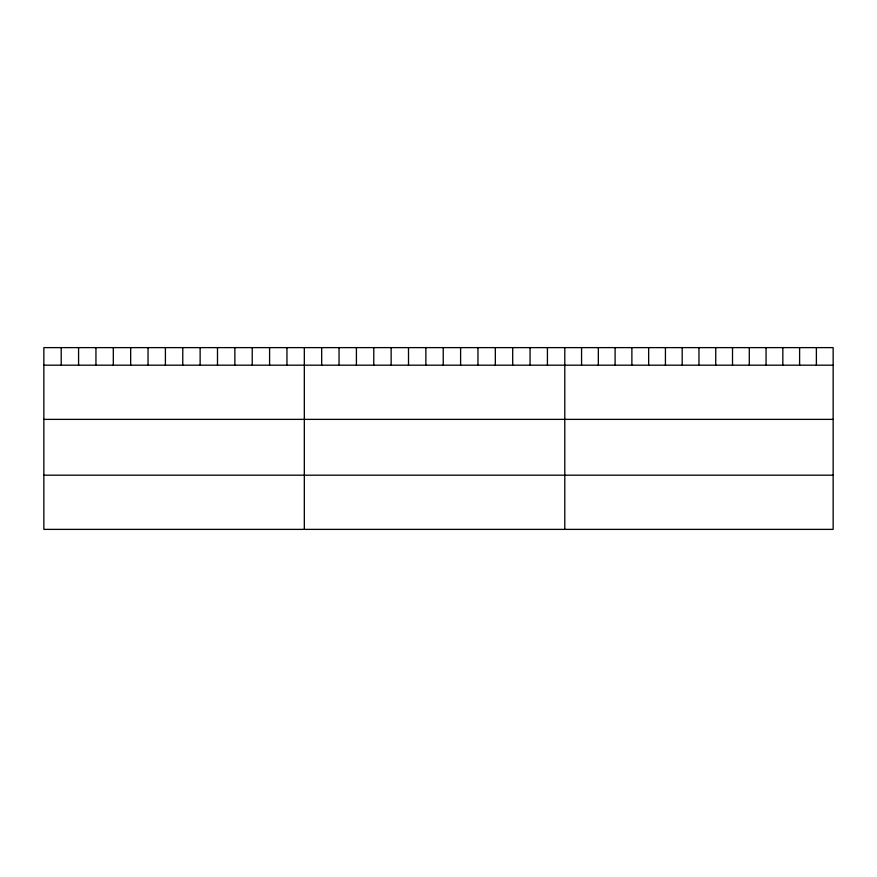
<?xml version="1.0" encoding="UTF-8"?>
<svg xmlns="http://www.w3.org/2000/svg" width="877" height="877" viewBox="0 0 877 877"><rect width="100%" height="100%" fill="white"/><g stroke="black" fill="none" stroke-linecap="round" stroke-linejoin="round"><path stroke-width="1.32" d="M833.15 365.183L833.15 529.379L43.85 529.379L43.85 347.621L833.15 347.621L833.15 365.183L43.85 365.183M43.85 419.37L833.15 419.37M43.85 475.191L833.15 475.191M816.377 347.621L816.377 365.183M799.605 347.621L799.605 365.183M782.832 347.621L782.832 365.183M766.059 347.621L766.059 365.183M749.287 347.621L749.287 365.183M732.514 347.621L732.514 365.183M715.742 347.621L715.742 365.183M698.969 347.621L698.969 365.183M682.196 347.621L682.196 365.183M665.424 347.621L665.424 365.183M648.651 347.621L648.651 365.183M631.878 347.621L631.878 365.183M615.106 347.621L615.106 365.183M598.333 347.621L598.333 365.183M581.561 347.621L581.561 365.183M564.788 347.621L564.788 529.379M547.423 347.621L547.423 365.183M530.059 347.621L530.059 365.183M512.694 347.621L512.694 365.183M495.33 347.621L495.33 365.183M477.965 347.621L477.965 365.183M460.6 347.621L460.6 365.183M443.236 347.621L443.236 365.183M425.871 347.621L425.871 365.183M408.507 347.621L408.507 365.183M391.142 347.621L391.142 365.183M373.777 347.621L373.777 365.183M356.413 347.621L356.413 365.183M339.048 347.621L339.048 365.183M321.684 347.621L321.684 365.183M304.319 347.621L304.319 529.379M286.954 347.621L286.954 365.183M269.59 347.621L269.59 365.183M252.225 347.621L252.225 365.183M234.861 347.621L234.861 365.183M217.496 347.621L217.496 365.183M200.131 347.621L200.131 365.183M182.767 347.621L182.767 365.183M165.402 347.621L165.402 365.183M148.038 347.621L148.038 365.183M130.673 347.621L130.673 365.183M113.308 347.621L113.308 365.183M95.944 347.621L95.944 365.183M78.579 347.621L78.579 365.183M61.215 347.621L61.215 365.183"/></g></svg>
